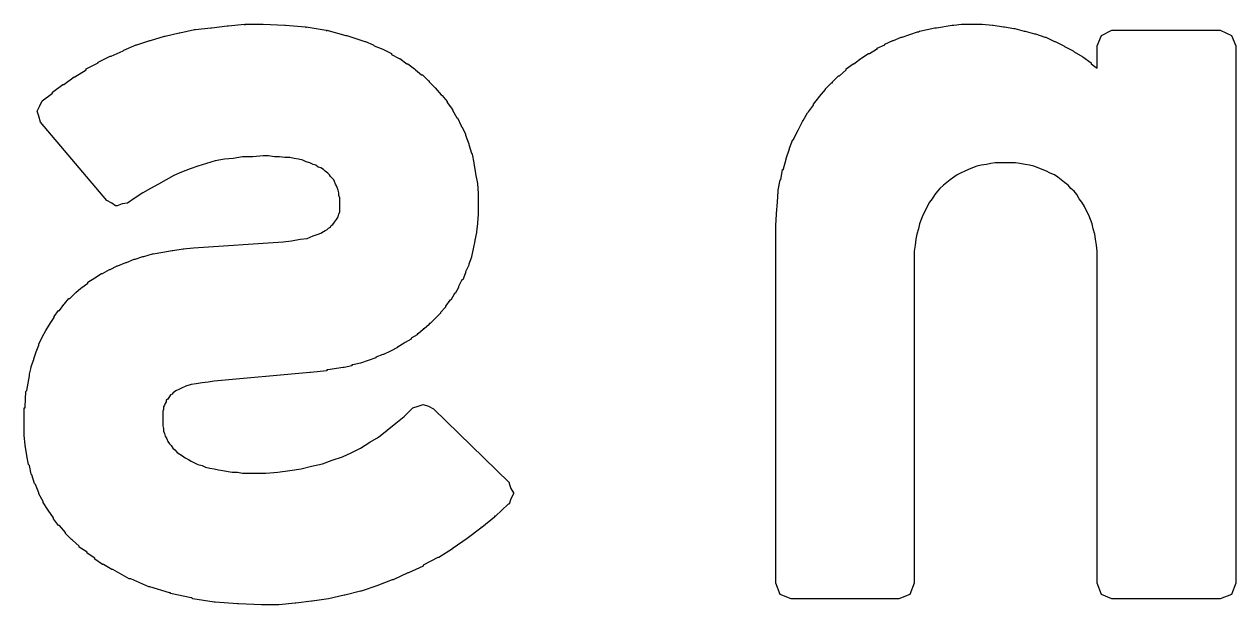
# Model space of a CAD drawing. Extents: x 135.7 to 179.4, y -147.5 to -55.1.
# Drawn here: x 173.594 to 175.003, y -146.516 to -145.841 of the extents above; entities that cross this region are included whole.
import ezdxf

# ---------------------------------------------------------------- set-up
doc = ezdxf.new("R2010")
doc.units = 0
doc.layers.add('BLACK', color=7, linetype='CONTINUOUS')

msp = doc.modelspace()

# ---------------------------------------------------------------- linework, layer by layer
at = {"layer": 'BLACK', "linetype": 'CONTINUOUS'}
for p, q in [((173.793, -145.847), (173.811, -145.845)), ((173.811, -145.845), (173.811, -145.845)), ((173.811, -145.845), (173.812, -145.845)), ((173.812, -145.845), (173.83, -145.843)), ((173.83, -145.843), (173.831, -145.843)), ((173.831, -145.843), (173.85, -145.841)), ((173.831, -145.843), (173.831, -145.843)), ((173.85, -145.841), (173.851, -145.842)), ((173.851, -145.842), (173.851, -145.841)), ((173.851, -145.841), (173.871, -145.841)), ((173.871, -145.841), (173.872, -145.841)), ((173.872, -145.841), (173.872, -145.841)), ((173.872, -145.841), (173.897, -145.842)), ((173.897, -145.842), (173.897, -145.842)), ((173.897, -145.842), (173.898, -145.842)), ((173.898, -145.842), (173.921, -145.844)), ((173.921, -145.844), (173.922, -145.845)), ((173.922, -145.845), (173.922, -145.844)), ((173.922, -145.844), (173.945, -145.848)), ((174.635, -145.849), (174.653, -145.845)), ((174.653, -145.845), (174.654, -145.845)), ((174.654, -145.845), (174.655, -145.845)), ((174.655, -145.845), (174.673, -145.842)), ((174.673, -145.842), (174.674, -145.842)), ((174.674, -145.842), (174.675, -145.842)), ((174.675, -145.842), (174.684, -145.841)), ((174.684, -145.841), (174.684, -145.841)), ((174.684, -145.841), (174.685, -145.841)), ((174.685, -145.841), (174.694, -145.841)), ((174.694, -145.841), (174.694, -145.841)), ((174.694, -145.841), (174.695, -145.841)), ((174.695, -145.841), (174.707, -145.841)), ((174.707, -145.841), (174.707, -145.841)), ((174.707, -145.841), (174.708, -145.841)), ((174.708, -145.841), (174.72, -145.842)), ((174.72, -145.842), (174.72, -145.842)), ((174.72, -145.842), (174.721, -145.842)), ((174.721, -145.842), (174.733, -145.844)), ((174.733, -145.844), (174.733, -145.844)), ((174.733, -145.844), (174.734, -145.844)), ((174.734, -145.844), (174.745, -145.846)), ((173.741, -145.86), (173.757, -145.855)), ((173.757, -145.855), (173.757, -145.855)), ((173.757, -145.855), (173.758, -145.855)), ((173.758, -145.855), (173.774, -145.851)), ((173.774, -145.851), (173.775, -145.851)), ((173.775, -145.851), (173.792, -145.847)), ((173.775, -145.851), (173.775, -145.851)), ((173.792, -145.847), (173.793, -145.847)), ((173.793, -145.847), (173.793, -145.847)), ((173.945, -145.848), (173.946, -145.849)), ((173.946, -145.849), (173.946, -145.848)), ((173.946, -145.848), (173.968, -145.854)), ((173.968, -145.854), (173.968, -145.854)), ((173.968, -145.854), (173.969, -145.854)), ((173.969, -145.854), (173.99, -145.861)), ((174.605, -145.86), (174.614, -145.856)), ((174.614, -145.856), (174.614, -145.856)), ((174.614, -145.856), (174.615, -145.856)), ((174.615, -145.856), (174.633, -145.85)), ((174.633, -145.85), (174.634, -145.85)), ((174.634, -145.85), (174.635, -145.849)), ((174.745, -145.846), (174.746, -145.846)), ((174.746, -145.846), (174.746, -145.846)), ((174.746, -145.846), (174.757, -145.849)), ((174.757, -145.849), (174.758, -145.849)), ((174.758, -145.849), (174.758, -145.849)), ((174.758, -145.849), (174.769, -145.852)), ((174.769, -145.852), (174.77, -145.852)), ((174.77, -145.852), (174.77, -145.852)), ((174.77, -145.852), (174.781, -145.856)), ((174.781, -145.856), (174.781, -145.856)), ((174.781, -145.856), (174.782, -145.856)), ((174.782, -145.856), (174.792, -145.861)), ((174.842, -145.866), (174.847, -145.854)), ((174.847, -145.854), (174.859, -145.848)), ((174.859, -145.848), (174.985, -145.848)), ((174.985, -145.848), (174.998, -145.854)), ((174.998, -145.854), (175.003, -145.866)), ((173.695, -145.878), (173.709, -145.872)), ((173.709, -145.872), (173.71, -145.871)), ((173.709, -145.872), (173.709, -145.872)), ((173.71, -145.871), (173.724, -145.865)), ((173.724, -145.865), (173.725, -145.865)), ((173.725, -145.865), (173.74, -145.86)), ((173.725, -145.865), (173.725, -145.865)), ((173.74, -145.86), (173.741, -145.86)), ((173.741, -145.86), (173.741, -145.86)), ((173.99, -145.861), (173.99, -145.861)), ((173.99, -145.861), (173.991, -145.861)), ((173.991, -145.861), (174, -145.865)), ((174, -145.865), (174.001, -145.866)), ((174.001, -145.866), (174.001, -145.866)), ((174.001, -145.866), (174.011, -145.87)), ((174.011, -145.87), (174.011, -145.87)), ((174.011, -145.87), (174.011, -145.87)), ((174.011, -145.87), (174.021, -145.875)), ((174.577, -145.875), (174.585, -145.87)), ((174.585, -145.87), (174.586, -145.87)), ((174.586, -145.869), (174.595, -145.865)), ((174.586, -145.87), (174.586, -145.869)), ((174.595, -145.864), (174.604, -145.86)), ((174.595, -145.865), (174.595, -145.864)), ((174.595, -145.865), (174.595, -145.865)), ((174.604, -145.86), (174.605, -145.86)), ((174.605, -145.86), (174.605, -145.86)), ((174.792, -145.861), (174.793, -145.861)), ((174.793, -145.861), (174.793, -145.861)), ((174.793, -145.861), (174.803, -145.866)), ((174.803, -145.866), (174.804, -145.867)), ((174.804, -145.867), (174.804, -145.867)), ((174.804, -145.867), (174.814, -145.872)), ((174.814, -145.872), (174.815, -145.873)), ((174.815, -145.873), (174.815, -145.873)), ((174.815, -145.873), (174.825, -145.879)), ((174.842, -145.892), (174.842, -145.866)), ((175.003, -145.866), (175.003, -146.491)), ((173.666, -145.893), (173.68, -145.886)), ((173.68, -145.885), (173.694, -145.878)), ((173.68, -145.886), (173.68, -145.885)), ((173.68, -145.886), (173.68, -145.886)), ((173.694, -145.878), (173.694, -145.878)), ((173.694, -145.878), (173.695, -145.878)), ((174.021, -145.875), (174.021, -145.875)), ((174.021, -145.875), (174.021, -145.876)), ((174.021, -145.876), (174.03, -145.881)), ((174.03, -145.881), (174.03, -145.881)), ((174.03, -145.881), (174.031, -145.881)), ((174.031, -145.881), (174.039, -145.887)), ((174.039, -145.887), (174.039, -145.887)), ((174.039, -145.887), (174.04, -145.887)), ((174.04, -145.887), (174.048, -145.893)), ((174.55, -145.893), (174.558, -145.887)), ((174.558, -145.887), (174.559, -145.887)), ((174.559, -145.887), (174.567, -145.881)), ((174.559, -145.887), (174.559, -145.887)), ((174.567, -145.881), (174.568, -145.88)), ((174.567, -145.881), (174.567, -145.881)), ((174.568, -145.88), (174.576, -145.875)), ((174.576, -145.875), (174.576, -145.875)), ((174.576, -145.875), (174.577, -145.875)), ((174.825, -145.879), (174.825, -145.879)), ((174.825, -145.879), (174.825, -145.879)), ((174.825, -145.879), (174.835, -145.886)), ((174.835, -145.886), (174.835, -145.886)), ((174.835, -145.886), (174.835, -145.887)), ((174.835, -145.887), (174.842, -145.892)), ((173.653, -145.902), (173.666, -145.894)), ((173.666, -145.894), (173.666, -145.893)), ((173.666, -145.894), (173.666, -145.894)), ((174.048, -145.893), (174.048, -145.893)), ((174.048, -145.893), (174.049, -145.894)), ((174.049, -145.894), (174.056, -145.9)), ((174.056, -145.9), (174.057, -145.9)), ((174.057, -145.9), (174.057, -145.9)), ((174.057, -145.9), (174.064, -145.907)), ((174.534, -145.908), (174.541, -145.901)), ((174.541, -145.901), (174.542, -145.901)), ((174.542, -145.901), (174.55, -145.894)), ((174.542, -145.901), (174.542, -145.901)), ((174.55, -145.894), (174.55, -145.893)), ((174.55, -145.894), (174.55, -145.894)), ((173.627, -145.92), (173.639, -145.911)), ((173.639, -145.911), (173.64, -145.911)), ((173.64, -145.911), (173.652, -145.902)), ((173.64, -145.911), (173.64, -145.911)), ((173.652, -145.902), (173.653, -145.902)), ((173.653, -145.902), (173.653, -145.902)), ((174.064, -145.907), (174.065, -145.907)), ((174.065, -145.907), (174.065, -145.908)), ((174.065, -145.908), (174.072, -145.915)), ((174.072, -145.915), (174.072, -145.915)), ((174.072, -145.915), (174.072, -145.915)), ((174.072, -145.915), (174.079, -145.923)), ((174.526, -145.916), (174.533, -145.909)), ((174.526, -145.917), (174.526, -145.916)), ((174.533, -145.909), (174.534, -145.909)), ((174.534, -145.909), (174.534, -145.908)), ((173.612, -145.936), (173.615, -145.93)), ((173.615, -145.93), (173.627, -145.921)), ((173.615, -145.93), (173.615, -145.93)), ((173.615, -145.93), (173.615, -145.93)), ((173.627, -145.921), (173.627, -145.92)), ((173.627, -145.921), (173.627, -145.921)), ((174.079, -145.923), (174.079, -145.923)), ((174.079, -145.923), (174.08, -145.924)), ((174.08, -145.924), (174.086, -145.931)), ((174.512, -145.934), (174.518, -145.926)), ((174.518, -145.926), (174.519, -145.925)), ((174.519, -145.925), (174.526, -145.917)), ((174.519, -145.925), (174.519, -145.925)), ((174.526, -145.917), (174.526, -145.917)), ((173.609, -145.942), (173.612, -145.936)), ((173.611, -145.948), (173.609, -145.942)), ((173.609, -145.942), (173.609, -145.942)), ((173.609, -145.942), (173.609, -145.942)), ((174.086, -145.931), (174.086, -145.932)), ((174.086, -145.932), (174.086, -145.932)), ((174.086, -145.932), (174.092, -145.94)), ((174.092, -145.94), (174.092, -145.941)), ((174.092, -145.941), (174.092, -145.941)), ((174.092, -145.941), (174.097, -145.95)), ((174.5, -145.953), (174.505, -145.944)), ((174.505, -145.944), (174.506, -145.943)), ((174.505, -145.944), (174.505, -145.944)), ((174.506, -145.943), (174.512, -145.935)), ((174.512, -145.935), (174.512, -145.934)), ((174.512, -145.934), (174.512, -145.934)), ((173.613, -145.955), (173.611, -145.948)), ((173.69, -146.046), (173.613, -145.955)), ((173.613, -145.955), (173.613, -145.955)), ((173.613, -145.955), (173.613, -145.955)), ((174.097, -145.95), (174.097, -145.95)), ((174.097, -145.95), (174.098, -145.95)), ((174.098, -145.95), (174.102, -145.959)), ((174.494, -145.964), (174.499, -145.954)), ((174.499, -145.954), (174.5, -145.953)), ((174.499, -145.954), (174.499, -145.954)), ((174.102, -145.959), (174.102, -145.96)), ((174.102, -145.96), (174.103, -145.96)), ((174.103, -145.96), (174.107, -145.969)), ((174.107, -145.969), (174.107, -145.97)), ((174.107, -145.97), (174.107, -145.97)), ((174.107, -145.97), (174.111, -145.98)), ((174.489, -145.974), (174.494, -145.964)), ((174.494, -145.964), (174.494, -145.964)), ((174.494, -145.964), (174.494, -145.964)), ((174.111, -145.98), (174.111, -145.98)), ((174.111, -145.98), (174.111, -145.981)), ((174.111, -145.981), (174.114, -145.991)), ((174.48, -145.997), (174.484, -145.986)), ((174.484, -145.985), (174.488, -145.975)), ((174.484, -145.986), (174.484, -145.985)), ((174.484, -145.986), (174.484, -145.986)), ((174.488, -145.975), (174.489, -145.975)), ((174.489, -145.975), (174.489, -145.974)), ((173.816, -146), (173.806, -146.003)), ((173.827, -145.998), (173.816, -146)), ((173.837, -145.997), (173.827, -145.998)), ((173.848, -145.995), (173.837, -145.997)), ((173.86, -145.995), (173.848, -145.995)), ((173.872, -145.994), (173.86, -145.995)), ((173.878, -145.994), (173.872, -145.994)), ((173.885, -145.995), (173.878, -145.994)), ((173.891, -145.995), (173.885, -145.995)), ((173.897, -145.996), (173.891, -145.995)), ((173.903, -145.996), (173.897, -145.996)), ((173.908, -145.997), (173.903, -145.996)), ((173.913, -145.998), (173.908, -145.997)), ((173.918, -145.999), (173.913, -145.998)), ((173.922, -146.001), (173.918, -145.999)), ((174.114, -145.991), (174.114, -145.991)), ((174.114, -145.991), (174.115, -145.992)), ((174.115, -145.992), (174.117, -146.002)), ((174.477, -146.009), (174.48, -145.998)), ((174.48, -145.998), (174.48, -145.997)), ((174.48, -145.998), (174.48, -145.998)), ((173.777, -146.013), (173.768, -146.017)), ((173.787, -146.009), (173.777, -146.013)), ((173.796, -146.006), (173.787, -146.009)), ((173.806, -146.003), (173.796, -146.006)), ((173.926, -146.002), (173.922, -146.001)), ((173.93, -146.004), (173.926, -146.002)), ((173.933, -146.005), (173.93, -146.004)), ((173.936, -146.007), (173.933, -146.005)), ((173.939, -146.008), (173.936, -146.007)), ((173.942, -146.01), (173.939, -146.008)), ((173.944, -146.012), (173.942, -146.01)), ((173.947, -146.014), (173.944, -146.012)), ((173.949, -146.016), (173.947, -146.014)), ((174.117, -146.002), (174.117, -146.003)), ((174.117, -146.003), (174.117, -146.003)), ((174.117, -146.003), (174.119, -146.014)), ((174.119, -146.014), (174.119, -146.014)), ((174.119, -146.014), (174.119, -146.015)), ((174.474, -146.022), (174.476, -146.01)), ((174.476, -146.01), (174.477, -146.01)), ((174.477, -146.01), (174.477, -146.009)), ((174.683, -146.014), (174.679, -146.016)), ((174.688, -146.012), (174.683, -146.014)), ((174.692, -146.01), (174.688, -146.012)), ((174.697, -146.008), (174.692, -146.01)), ((174.702, -146.006), (174.697, -146.008)), ((174.707, -146.005), (174.702, -146.006)), ((174.713, -146.004), (174.707, -146.005)), ((174.718, -146.003), (174.713, -146.004)), ((174.723, -146.002), (174.718, -146.003)), ((174.729, -146.002), (174.723, -146.002)), ((174.735, -146.002), (174.729, -146.002)), ((174.741, -146.002), (174.735, -146.002)), ((174.747, -146.002), (174.741, -146.002)), ((174.752, -146.003), (174.747, -146.002)), ((174.758, -146.004), (174.752, -146.003)), ((174.763, -146.005), (174.758, -146.004)), ((174.768, -146.006), (174.763, -146.005)), ((174.773, -146.008), (174.768, -146.006)), ((174.778, -146.01), (174.773, -146.008)), ((174.783, -146.012), (174.778, -146.01)), ((174.787, -146.014), (174.783, -146.012)), ((174.792, -146.016), (174.787, -146.014)), ((173.75, -146.027), (173.741, -146.032)), ((173.759, -146.022), (173.75, -146.027)), ((173.768, -146.017), (173.759, -146.022)), ((173.95, -146.018), (173.949, -146.016)), ((173.952, -146.02), (173.95, -146.018)), ((173.954, -146.022), (173.952, -146.02)), ((173.955, -146.024), (173.954, -146.022)), ((173.956, -146.027), (173.955, -146.024)), ((173.957, -146.029), (173.956, -146.027)), ((174.119, -146.015), (174.121, -146.026)), ((174.121, -146.026), (174.121, -146.026)), ((174.121, -146.026), (174.121, -146.026)), ((174.121, -146.026), (174.122, -146.038)), ((174.471, -146.034), (174.473, -146.022)), ((174.473, -146.022), (174.474, -146.022)), ((174.474, -146.022), (174.474, -146.022)), ((174.663, -146.028), (174.659, -146.032)), ((174.667, -146.025), (174.663, -146.028)), ((174.671, -146.022), (174.667, -146.025)), ((174.675, -146.019), (174.671, -146.022)), ((174.679, -146.016), (174.675, -146.019)), ((174.796, -146.019), (174.792, -146.016)), ((174.8, -146.022), (174.796, -146.019)), ((174.804, -146.025), (174.8, -146.022)), ((174.808, -146.028), (174.804, -146.025)), ((174.811, -146.032), (174.808, -146.028)), ((173.732, -146.037), (173.723, -146.043)), ((173.741, -146.032), (173.732, -146.037)), ((173.958, -146.031), (173.957, -146.029)), ((173.959, -146.034), (173.958, -146.031)), ((173.96, -146.037), (173.959, -146.034)), ((173.96, -146.04), (173.96, -146.037)), ((173.961, -146.043), (173.96, -146.04)), ((174.122, -146.038), (174.122, -146.038)), ((174.122, -146.038), (174.122, -146.039)), ((174.122, -146.039), (174.122, -146.051)), ((174.47, -146.048), (174.471, -146.035)), ((174.471, -146.035), (174.471, -146.034)), ((174.471, -146.035), (174.471, -146.035)), ((174.653, -146.039), (174.65, -146.044)), ((174.656, -146.035), (174.653, -146.039)), ((174.659, -146.032), (174.656, -146.035)), ((174.815, -146.035), (174.811, -146.032)), ((174.818, -146.039), (174.815, -146.035)), ((174.821, -146.044), (174.818, -146.039)), ((173.696, -146.049), (173.69, -146.046)), ((173.7, -146.052), (173.696, -146.049)), ((173.701, -146.052), (173.7, -146.052)), ((173.702, -146.052), (173.701, -146.052)), ((173.708, -146.05), (173.702, -146.052)), ((173.714, -146.049), (173.708, -146.05)), ((173.723, -146.043), (173.714, -146.049)), ((173.961, -146.046), (173.961, -146.043)), ((173.961, -146.049), (173.961, -146.046)), ((173.961, -146.052), (173.961, -146.049)), ((173.961, -146.056), (173.961, -146.052)), ((173.961, -146.059), (173.961, -146.056)), ((174.122, -146.051), (174.122, -146.051)), ((174.122, -146.051), (174.122, -146.051)), ((174.122, -146.051), (174.122, -146.061)), ((174.469, -146.061), (174.47, -146.048)), ((174.47, -146.048), (174.47, -146.048)), ((174.47, -146.048), (174.47, -146.048)), ((174.644, -146.053), (174.642, -146.057)), ((174.647, -146.048), (174.644, -146.053)), ((174.65, -146.044), (174.647, -146.048)), ((174.824, -146.048), (174.821, -146.044)), ((174.827, -146.053), (174.824, -146.048)), ((174.829, -146.057), (174.827, -146.053)), ((173.953, -146.074), (173.955, -146.071)), ((173.955, -146.071), (173.957, -146.068)), ((173.957, -146.068), (173.959, -146.065)), ((173.959, -146.065), (173.96, -146.062)), ((173.96, -146.062), (173.961, -146.059)), ((174.122, -146.062), (174.121, -146.072)), ((174.122, -146.061), (174.122, -146.062)), ((174.122, -146.062), (174.122, -146.062)), ((174.468, -146.075), (174.469, -146.062)), ((174.469, -146.062), (174.469, -146.061)), ((174.469, -146.062), (174.469, -146.062)), ((174.637, -146.068), (174.635, -146.073)), ((174.639, -146.063), (174.637, -146.068)), ((174.642, -146.057), (174.639, -146.063)), ((174.832, -146.063), (174.829, -146.057)), ((174.834, -146.068), (174.832, -146.063)), ((174.836, -146.073), (174.834, -146.068)), ((173.93, -146.087), (173.936, -146.085)), ((173.936, -146.085), (173.939, -146.084)), ((173.939, -146.084), (173.942, -146.082)), ((173.942, -146.082), (173.944, -146.081)), ((173.944, -146.081), (173.946, -146.08)), ((173.946, -146.08), (173.948, -146.078)), ((173.948, -146.078), (173.95, -146.077)), ((173.95, -146.077), (173.951, -146.075)), ((173.951, -146.075), (173.953, -146.074)), ((174.12, -146.083), (174.118, -146.092)), ((174.121, -146.073), (174.12, -146.082)), ((174.12, -146.082), (174.12, -146.082)), ((174.12, -146.082), (174.12, -146.083)), ((174.121, -146.072), (174.121, -146.072)), ((174.121, -146.072), (174.121, -146.073)), ((174.468, -146.076), (174.468, -146.075)), ((174.468, -146.075), (174.468, -146.075)), ((174.468, -146.491), (174.468, -146.076)), ((174.632, -146.085), (174.631, -146.091)), ((174.634, -146.079), (174.632, -146.085)), ((174.635, -146.073), (174.634, -146.079)), ((174.837, -146.079), (174.836, -146.073)), ((174.839, -146.085), (174.837, -146.079)), ((174.84, -146.091), (174.839, -146.085)), ((173.791, -146.101), (173.895, -146.094)), ((173.895, -146.094), (173.905, -146.093)), ((173.905, -146.093), (173.915, -146.091)), ((173.915, -146.091), (173.923, -146.09)), ((173.923, -146.09), (173.93, -146.087)), ((174.118, -146.093), (174.116, -146.102)), ((174.118, -146.092), (174.118, -146.092)), ((174.118, -146.092), (174.118, -146.093)), ((174.63, -146.098), (174.629, -146.105)), ((174.631, -146.091), (174.63, -146.098)), ((174.841, -146.098), (174.84, -146.091)), ((174.842, -146.105), (174.841, -146.098)), ((173.723, -146.114), (173.732, -146.111)), ((173.732, -146.111), (173.733, -146.111)), ((173.733, -146.111), (173.743, -146.108)), ((173.733, -146.111), (173.733, -146.111)), ((173.743, -146.108), (173.744, -146.108)), ((173.744, -146.108), (173.755, -146.106)), ((173.744, -146.108), (173.744, -146.108)), ((173.755, -146.106), (173.766, -146.104)), ((173.755, -146.106), (173.755, -146.106)), ((173.755, -146.106), (173.755, -146.106)), ((173.766, -146.104), (173.767, -146.104)), ((173.767, -146.104), (173.779, -146.102)), ((173.767, -146.104), (173.767, -146.104)), ((173.779, -146.102), (173.791, -146.101)), ((173.779, -146.102), (173.779, -146.103)), ((173.779, -146.103), (173.779, -146.102)), ((173.791, -146.101), (173.791, -146.101)), ((173.791, -146.101), (173.791, -146.101)), ((174.114, -146.112), (174.111, -146.12)), ((174.116, -146.102), (174.114, -146.111)), ((174.114, -146.111), (174.114, -146.111)), ((174.114, -146.111), (174.114, -146.112)), ((174.116, -146.102), (174.116, -146.102)), ((174.116, -146.102), (174.116, -146.102)), ((174.629, -146.105), (174.629, -146.112)), ((174.629, -146.112), (174.629, -146.119)), ((174.842, -146.112), (174.842, -146.105)), ((174.842, -146.119), (174.842, -146.112)), ((173.685, -146.131), (173.693, -146.126)), ((173.693, -146.126), (173.693, -146.126)), ((173.693, -146.126), (173.694, -146.126)), ((173.694, -146.126), (173.702, -146.122)), ((173.702, -146.122), (173.703, -146.122)), ((173.703, -146.122), (173.712, -146.118)), ((173.703, -146.122), (173.703, -146.122)), ((173.712, -146.118), (173.712, -146.118)), ((173.712, -146.118), (173.713, -146.118)), ((173.713, -146.118), (173.722, -146.114)), ((173.722, -146.114), (173.722, -146.114)), ((173.722, -146.114), (173.723, -146.114)), ((174.111, -146.121), (174.107, -146.129)), ((174.111, -146.12), (174.111, -146.121)), ((174.111, -146.121), (174.111, -146.121)), ((174.629, -146.119), (174.629, -146.491)), ((174.842, -146.491), (174.842, -146.119)), ((173.668, -146.141), (173.676, -146.136)), ((173.668, -146.142), (173.668, -146.141)), ((173.676, -146.136), (173.684, -146.131)), ((173.676, -146.136), (173.676, -146.136)), ((173.676, -146.136), (173.676, -146.136)), ((173.684, -146.131), (173.685, -146.131)), ((173.685, -146.131), (173.685, -146.131)), ((174.103, -146.138), (174.099, -146.146)), ((174.104, -146.138), (174.103, -146.138)), ((174.103, -146.138), (174.103, -146.138)), ((174.107, -146.13), (174.104, -146.138)), ((174.107, -146.129), (174.107, -146.129)), ((174.107, -146.129), (174.107, -146.13)), ((173.647, -146.16), (173.653, -146.154)), ((173.653, -146.154), (173.654, -146.153)), ((173.653, -146.154), (173.653, -146.154)), ((173.654, -146.153), (173.66, -146.148)), ((173.66, -146.148), (173.661, -146.147)), ((173.661, -146.147), (173.668, -146.142)), ((173.661, -146.147), (173.661, -146.147)), ((173.668, -146.142), (173.668, -146.142)), ((174.094, -146.155), (174.09, -146.162)), ((174.095, -146.154), (174.094, -146.154)), ((174.094, -146.154), (174.094, -146.155)), ((174.099, -146.147), (174.095, -146.154)), ((174.099, -146.146), (174.099, -146.146)), ((174.099, -146.146), (174.099, -146.147)), ((173.635, -146.174), (173.64, -146.167)), ((173.64, -146.167), (173.641, -146.166)), ((173.64, -146.167), (173.64, -146.167)), ((173.641, -146.166), (173.646, -146.16)), ((173.646, -146.16), (173.647, -146.16)), ((173.647, -146.16), (173.647, -146.16)), ((174.089, -146.162), (174.084, -146.169)), ((174.084, -146.169), (174.084, -146.169)), ((174.084, -146.169), (174.084, -146.17)), ((174.09, -146.162), (174.089, -146.162)), ((174.089, -146.162), (174.089, -146.162)), ((173.624, -146.189), (173.629, -146.182)), ((173.629, -146.181), (173.634, -146.174)), ((173.629, -146.182), (173.629, -146.181)), ((173.629, -146.181), (173.629, -146.181)), ((173.634, -146.174), (173.634, -146.174)), ((173.634, -146.174), (173.635, -146.174)), ((174.072, -146.183), (174.066, -146.189)), ((174.078, -146.177), (174.072, -146.183)), ((174.072, -146.183), (174.072, -146.183)), ((174.072, -146.183), (174.072, -146.183)), ((174.084, -146.17), (174.078, -146.176)), ((174.078, -146.176), (174.078, -146.176)), ((174.078, -146.176), (174.078, -146.177)), ((173.615, -146.205), (173.619, -146.197)), ((173.619, -146.197), (173.624, -146.189)), ((173.619, -146.197), (173.619, -146.197)), ((173.619, -146.197), (173.619, -146.197)), ((173.624, -146.189), (173.624, -146.189)), ((173.624, -146.189), (173.624, -146.189)), ((174.058, -146.196), (174.052, -146.201)), ((174.059, -146.195), (174.058, -146.195)), ((174.058, -146.195), (174.058, -146.196)), ((174.065, -146.19), (174.059, -146.195)), ((174.066, -146.189), (174.065, -146.189)), ((174.065, -146.189), (174.065, -146.19)), ((173.611, -146.213), (173.615, -146.205)), ((173.615, -146.205), (173.615, -146.205)), ((173.615, -146.205), (173.615, -146.205)), ((174.037, -146.211), (174.036, -146.212)), ((174.044, -146.207), (174.037, -146.211)), ((174.051, -146.202), (174.044, -146.206)), ((174.044, -146.206), (174.044, -146.206)), ((174.044, -146.206), (174.044, -146.207)), ((174.052, -146.201), (174.051, -146.201)), ((174.051, -146.201), (174.051, -146.202)), ((173.605, -146.23), (173.608, -146.222)), ((173.608, -146.222), (173.611, -146.214)), ((173.608, -146.222), (173.608, -146.222)), ((173.608, -146.222), (173.608, -146.222)), ((173.611, -146.214), (173.611, -146.213)), ((173.611, -146.214), (173.611, -146.214)), ((174.011, -146.225), (174.003, -146.228)), ((174.012, -146.225), (174.011, -146.225)), ((174.02, -146.221), (174.012, -146.225)), ((174.012, -146.225), (174.012, -146.225)), ((174.028, -146.217), (174.02, -146.221)), ((174.02, -146.221), (174.02, -146.221)), ((174.02, -146.221), (174.02, -146.221)), ((174.029, -146.216), (174.028, -146.216)), ((174.028, -146.216), (174.028, -146.217)), ((174.036, -146.212), (174.029, -146.216)), ((174.036, -146.212), (174.036, -146.212)), ((173.6, -146.248), (173.602, -146.24)), ((173.602, -146.239), (173.605, -146.231)), ((173.602, -146.24), (173.602, -146.239)), ((173.602, -146.24), (173.602, -146.24)), ((173.605, -146.231), (173.605, -146.23)), ((173.605, -146.231), (173.605, -146.231)), ((173.965, -146.24), (173.947, -146.243)), ((173.966, -146.24), (173.965, -146.24)), ((173.975, -146.238), (173.966, -146.24)), ((173.966, -146.24), (173.966, -146.24)), ((173.976, -146.237), (173.975, -146.237)), ((173.975, -146.237), (173.975, -146.238)), ((173.985, -146.235), (173.976, -146.237)), ((173.994, -146.232), (173.985, -146.235)), ((173.985, -146.235), (173.985, -146.235)), ((173.985, -146.235), (173.985, -146.235)), ((174.003, -146.229), (173.994, -146.232)), ((173.994, -146.232), (173.994, -146.232)), ((173.994, -146.232), (173.994, -146.232)), ((174.003, -146.228), (174.003, -146.228)), ((174.003, -146.228), (174.003, -146.229)), ((173.597, -146.267), (173.6, -146.25)), ((173.6, -146.249), (173.6, -146.248)), ((173.6, -146.25), (173.6, -146.249)), ((173.926, -146.246), (173.815, -146.256)), ((173.927, -146.246), (173.926, -146.246)), ((173.926, -146.246), (173.926, -146.246)), ((173.946, -146.244), (173.927, -146.246)), ((173.947, -146.243), (173.946, -146.243)), ((173.946, -146.243), (173.946, -146.244)), ((173.595, -146.286), (173.596, -146.268)), ((173.596, -146.268), (173.597, -146.267)), ((173.597, -146.267), (173.597, -146.267)), ((173.769, -146.268), (173.767, -146.27)), ((173.771, -146.267), (173.769, -146.268)), ((173.773, -146.266), (173.771, -146.267)), ((173.777, -146.264), (173.773, -146.266)), ((173.782, -146.262), (173.777, -146.264)), ((173.788, -146.26), (173.782, -146.262)), ((173.794, -146.259), (173.788, -146.26)), ((173.801, -146.258), (173.794, -146.259)), ((173.808, -146.257), (173.801, -146.258)), ((173.815, -146.256), (173.808, -146.257)), ((173.758, -146.282), (173.757, -146.284)), ((173.759, -146.28), (173.758, -146.282)), ((173.761, -146.277), (173.759, -146.278)), ((173.759, -146.278), (173.759, -146.28)), ((173.762, -146.275), (173.761, -146.277)), ((173.763, -146.274), (173.762, -146.275)), ((173.764, -146.272), (173.763, -146.274)), ((173.766, -146.271), (173.764, -146.272)), ((173.767, -146.27), (173.766, -146.271)), ((173.594, -146.306), (173.594, -146.287)), ((173.594, -146.287), (173.595, -146.287)), ((173.595, -146.287), (173.595, -146.286)), ((173.756, -146.289), (173.755, -146.291)), ((173.755, -146.291), (173.755, -146.294)), ((173.755, -146.294), (173.755, -146.297)), ((173.757, -146.284), (173.756, -146.286)), ((173.756, -146.286), (173.756, -146.289)), ((174.036, -146.297), (174.046, -146.287)), ((174.046, -146.287), (174.052, -146.285)), ((174.052, -146.285), (174.058, -146.283)), ((174.058, -146.283), (174.058, -146.283)), ((174.058, -146.283), (174.058, -146.283)), ((174.058, -146.283), (174.064, -146.285)), ((174.064, -146.285), (174.07, -146.288)), ((174.07, -146.288), (174.158, -146.374)), ((173.594, -146.307), (173.594, -146.306)), ((173.594, -146.306), (173.594, -146.306)), ((173.594, -146.318), (173.594, -146.307)), ((173.755, -146.297), (173.755, -146.3)), ((173.755, -146.3), (173.755, -146.304)), ((173.755, -146.304), (173.755, -146.308)), ((173.755, -146.308), (173.756, -146.311)), ((174.016, -146.313), (174.026, -146.305)), ((174.026, -146.305), (174.036, -146.297)), ((173.594, -146.319), (173.594, -146.318)), ((173.595, -146.33), (173.594, -146.319)), ((173.594, -146.319), (173.594, -146.319)), ((173.756, -146.311), (173.756, -146.314)), ((173.756, -146.314), (173.757, -146.317)), ((173.757, -146.317), (173.758, -146.32)), ((173.758, -146.32), (173.76, -146.323)), ((173.76, -146.323), (173.761, -146.326)), ((173.996, -146.327), (174.006, -146.321)), ((174.006, -146.321), (174.016, -146.313)), ((173.595, -146.331), (173.595, -146.33)), ((173.597, -146.342), (173.595, -146.331)), ((173.595, -146.331), (173.595, -146.331)), ((173.761, -146.326), (173.763, -146.329)), ((173.763, -146.329), (173.765, -146.331)), ((173.765, -146.331), (173.767, -146.334)), ((173.767, -146.334), (173.769, -146.336)), ((173.769, -146.336), (173.772, -146.339)), ((173.975, -146.339), (173.985, -146.334)), ((173.985, -146.334), (173.996, -146.327)), ((173.597, -146.343), (173.597, -146.342)), ((173.597, -146.342), (173.597, -146.342)), ((173.599, -146.353), (173.597, -146.343)), ((173.772, -146.339), (173.775, -146.341)), ((173.775, -146.341), (173.778, -146.343)), ((173.778, -146.343), (173.781, -146.345)), ((173.781, -146.345), (173.785, -146.347)), ((173.785, -146.347), (173.788, -146.349)), ((173.788, -146.349), (173.792, -146.351)), ((173.792, -146.351), (173.796, -146.353)), ((173.928, -146.355), (173.941, -146.352)), ((173.941, -146.352), (173.952, -146.348)), ((173.952, -146.348), (173.964, -146.344)), ((173.964, -146.344), (173.975, -146.339)), ((173.6, -146.354), (173.599, -146.353)), ((173.602, -146.364), (173.6, -146.354)), ((173.6, -146.354), (173.6, -146.354)), ((173.603, -146.365), (173.602, -146.364)), ((173.606, -146.375), (173.603, -146.365)), ((173.603, -146.365), (173.603, -146.365)), ((173.796, -146.353), (173.801, -146.354)), ((173.801, -146.354), (173.805, -146.356)), ((173.805, -146.356), (173.81, -146.357)), ((173.81, -146.357), (173.815, -146.358)), ((173.815, -146.358), (173.82, -146.359)), ((173.82, -146.359), (173.825, -146.36)), ((173.825, -146.36), (173.831, -146.361)), ((173.831, -146.361), (173.836, -146.362)), ((173.836, -146.362), (173.842, -146.362)), ((173.842, -146.362), (173.848, -146.363)), ((173.848, -146.363), (173.854, -146.363)), ((173.854, -146.363), (173.86, -146.363)), ((173.86, -146.363), (173.875, -146.363)), ((173.875, -146.363), (173.889, -146.362)), ((173.889, -146.362), (173.903, -146.36)), ((173.903, -146.36), (173.916, -146.358)), ((173.916, -146.358), (173.928, -146.355)), ((173.607, -146.376), (173.606, -146.375)), ((173.611, -146.386), (173.607, -146.376)), ((173.607, -146.376), (173.607, -146.376)), ((174.158, -146.374), (174.158, -146.375)), ((174.158, -146.375), (174.158, -146.375)), ((174.158, -146.375), (174.16, -146.381)), ((174.16, -146.381), (174.163, -146.386)), ((173.611, -146.387), (173.611, -146.386)), ((173.611, -146.386), (173.611, -146.386)), ((173.616, -146.396), (173.611, -146.387)), ((174.16, -146.393), (174.158, -146.399)), ((174.163, -146.387), (174.16, -146.393)), ((174.163, -146.386), (174.163, -146.387)), ((174.163, -146.387), (174.163, -146.387)), ((173.616, -146.397), (173.616, -146.396)), ((173.616, -146.396), (173.616, -146.396)), ((173.621, -146.405), (173.616, -146.397)), ((173.622, -146.406), (173.621, -146.405)), ((173.628, -146.415), (173.622, -146.406)), ((173.622, -146.406), (173.622, -146.406)), ((174.157, -146.399), (174.142, -146.413)), ((174.158, -146.399), (174.157, -146.399)), ((174.157, -146.399), (174.157, -146.399)), ((173.628, -146.416), (173.628, -146.415)), ((173.628, -146.415), (173.628, -146.415)), ((173.634, -146.424), (173.628, -146.416)), ((174.141, -146.414), (174.126, -146.426)), ((174.142, -146.413), (174.141, -146.413)), ((174.141, -146.413), (174.141, -146.414)), ((173.635, -146.424), (173.634, -146.424)), ((173.642, -146.432), (173.635, -146.424)), ((173.635, -146.424), (173.635, -146.424)), ((173.642, -146.433), (173.642, -146.432)), ((173.642, -146.432), (173.642, -146.432)), ((173.649, -146.44), (173.642, -146.433)), ((174.125, -146.427), (174.109, -146.439)), ((174.126, -146.426), (174.125, -146.426)), ((174.125, -146.426), (174.125, -146.427)), ((173.65, -146.441), (173.649, -146.44)), ((173.658, -146.448), (173.65, -146.441)), ((173.65, -146.441), (173.65, -146.441)), ((173.658, -146.449), (173.658, -146.448)), ((173.658, -146.448), (173.658, -146.448)), ((173.667, -146.455), (173.658, -146.449)), ((174.092, -146.451), (174.076, -146.461)), ((174.093, -146.45), (174.092, -146.45)), ((174.092, -146.45), (174.092, -146.451)), ((174.109, -146.439), (174.093, -146.45)), ((174.109, -146.439), (174.109, -146.439)), ((174.109, -146.439), (174.109, -146.439)), ((173.667, -146.456), (173.667, -146.455)), ((173.676, -146.462), (173.667, -146.456)), ((173.667, -146.456), (173.667, -146.456)), ((173.676, -146.463), (173.676, -146.462)), ((173.676, -146.462), (173.676, -146.462)), ((173.685, -146.469), (173.676, -146.463)), ((174.075, -146.461), (174.058, -146.47)), ((174.076, -146.461), (174.075, -146.461)), ((174.075, -146.461), (174.075, -146.461)), ((173.686, -146.469), (173.685, -146.469)), ((173.696, -146.475), (173.686, -146.469)), ((173.686, -146.469), (173.686, -146.469)), ((173.697, -146.475), (173.696, -146.475)), ((173.696, -146.475), (173.696, -146.475)), ((173.716, -146.486), (173.697, -146.475)), ((174.04, -146.479), (174.023, -146.487)), ((174.041, -146.479), (174.04, -146.479)), ((174.04, -146.479), (174.04, -146.479)), ((174.058, -146.471), (174.041, -146.479)), ((174.058, -146.47), (174.058, -146.47)), ((174.058, -146.47), (174.058, -146.471)), ((173.717, -146.486), (173.716, -146.486)), ((173.718, -146.486), (173.717, -146.486)), ((173.739, -146.495), (173.718, -146.486)), ((174.022, -146.487), (174.004, -146.494)), ((174.023, -146.487), (174.022, -146.487)), ((174.022, -146.487), (174.022, -146.487)), ((174.473, -146.504), (174.468, -146.491)), ((174.629, -146.491), (174.624, -146.504)), ((174.847, -146.504), (174.842, -146.491)), ((175.003, -146.491), (174.998, -146.504)), ((173.74, -146.495), (173.739, -146.495)), ((173.763, -146.502), (173.74, -146.495)), ((173.74, -146.495), (173.74, -146.495)), ((173.764, -146.502), (173.763, -146.502)), ((173.764, -146.503), (173.764, -146.502)), ((173.788, -146.508), (173.764, -146.503)), ((173.966, -146.505), (173.948, -146.509)), ((173.967, -146.505), (173.966, -146.505)), ((173.985, -146.5), (173.967, -146.505)), ((173.967, -146.505), (173.967, -146.505)), ((173.986, -146.5), (173.985, -146.5)), ((174.004, -146.494), (173.986, -146.5)), ((173.986, -146.5), (173.986, -146.5)), ((174.004, -146.494), (174.004, -146.494)), ((174.004, -146.494), (174.004, -146.494)), ((174.486, -146.509), (174.473, -146.504)), ((174.624, -146.504), (174.611, -146.509)), ((174.859, -146.509), (174.847, -146.504)), ((174.998, -146.504), (174.985, -146.509)), ((173.789, -146.508), (173.788, -146.508)), ((173.79, -146.509), (173.789, -146.508)), ((173.815, -146.513), (173.79, -146.509)), ((173.816, -146.513), (173.815, -146.513)), ((173.815, -146.513), (173.815, -146.513)), ((173.842, -146.515), (173.816, -146.513)), ((173.843, -146.515), (173.842, -146.515)), ((173.842, -146.515), (173.842, -146.515)), ((173.87, -146.516), (173.843, -146.515)), ((173.871, -146.516), (173.87, -146.516)), ((173.87, -146.516), (173.87, -146.516)), ((173.89, -146.516), (173.871, -146.516)), ((173.909, -146.514), (173.89, -146.516)), ((173.89, -146.516), (173.89, -146.516)), ((173.89, -146.516), (173.89, -146.516)), ((173.91, -146.514), (173.909, -146.514)), ((173.909, -146.514), (173.909, -146.514)), ((173.928, -146.512), (173.91, -146.514)), ((173.929, -146.512), (173.928, -146.512)), ((173.948, -146.509), (173.929, -146.512)), ((173.929, -146.512), (173.929, -146.512)), ((173.948, -146.509), (173.948, -146.509)), ((173.948, -146.509), (173.948, -146.509)), ((174.611, -146.509), (174.486, -146.509)), ((174.985, -146.509), (174.859, -146.509))]:
    msp.add_line(p, q, dxfattribs=at)

doc.saveas('drawing.dxf')
